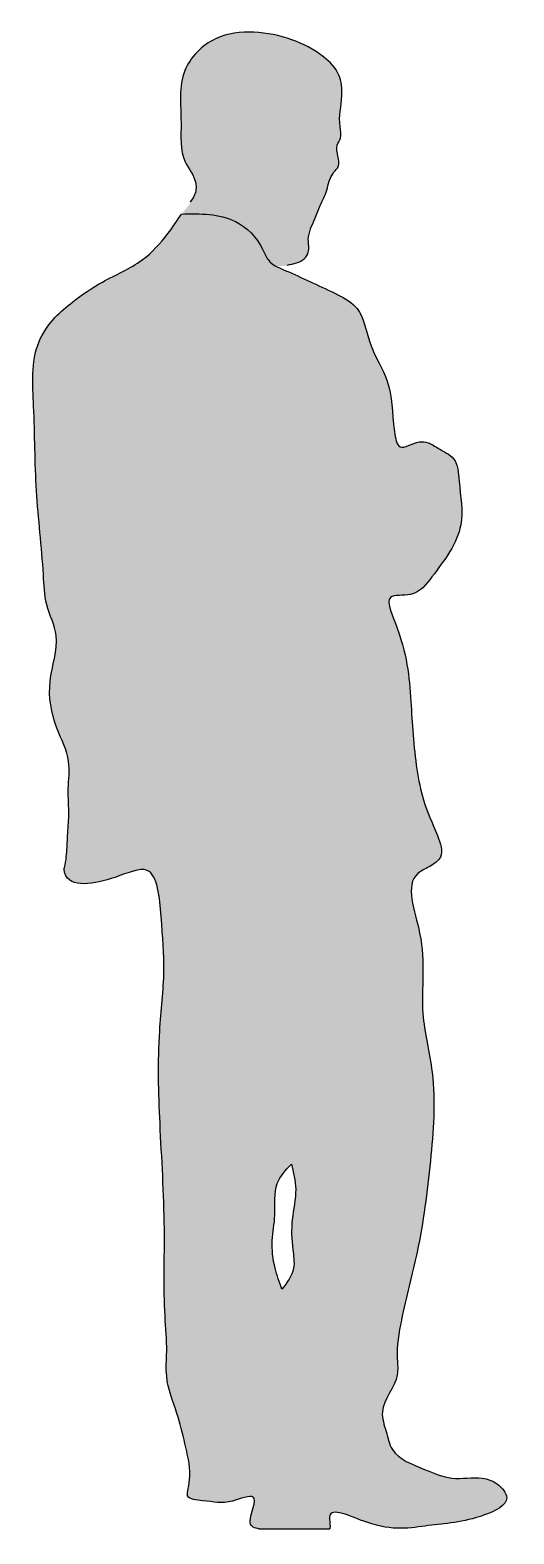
# Model space of a CAD drawing. Header units: inches. Extents: x -13.8 to 8.5, y -0.2 to 68.9.
import ezdxf

# ---------------------------------------------------------------- set-up
doc = ezdxf.new("R2010")
doc.units = ezdxf.units.IN
doc.header["$MEASUREMENT"] = 0
doc.layers.add('0_HUMAN', color=5, linetype='Continuous')

msp = doc.modelspace()

# ---------------------------------------------------------------- hatches: boundary and pattern name
at = {"layer": '0_HUMAN'}
h = msp.add_hatch(color=251, dxfattribs=at)
h.dxf.hatch_style = 1
h.set_gradient(color1=(91, 91, 91), tint=1)
edge = h.paths.add_edge_path(flags=16)
edge.add_spline(control_points=[(-2.199, 11.011), (-2.315, 11.329), (-2.577, 12.048), (-2.717, 13.222), (-2.44, 14.49), (-2.643, 15.833), (-2.028, 16.486), (-1.764, 16.766)], knot_values=[0, 0, 0, 0, 0.042417, 0.09565, 0.144317, 0.205497, 0.251529, 0.251529, 0.251529, 0.251529], degree=3, periodic=0)
edge.add_spline(control_points=[(-1.764, 16.766), (-1.67, 16.381), (-1.464, 15.537), (-1.792, 14.223), (-1.75, 13.022), (-1.55, 11.87), (-1.965, 11.32), (-2.199, 11.011)], knot_values=[0, 0, 0, 0, 0.048881, 0.107236, 0.164726, 0.200558, 0.2466, 0.2466, 0.2466, 0.2466], degree=3, periodic=0)
edge = h.paths.add_edge_path()
edge.add_line((0, 0), (-3.255, 0))
edge.add_spline(control_points=[(-3.255, 0), (-3.274, 0.003), (-3.541, 0.049), (-3.858, 0.304), (-3.079, 1.824), (-4.812, 1.068), (-5.476, 1.299), (-6.629, 1.335), (-6.482, 1.964), (-6.382, 2.727), (-6.659, 3.92), (-7.026, 5.413), (-7.592, 6.788), (-7.46, 8.316), (-7.672, 10.565), (-7.534, 14.071), (-7.83, 18.444), (-7.94, 22.363), (-7.542, 25.625), (-7.738, 27.817), (-7.962, 30.775), (-10.079, 29.761), (-12.025, 29.398), (-12.236, 30.314), (-12.146, 30.601), (-12.092, 31.126), (-12.064, 31.887), (-11.974, 32.887), (-12.075, 34.015), (-11.877, 35.413), (-12.717, 36.946), (-13.074, 38.94), (-12.299, 40.872), (-13.116, 42.425), (-13.189, 44.684), (-13.577, 47.722), (-13.56, 51.239), (-13.787, 54.105), (-12.743, 55.649), (-11.689, 56.519), (-10.358, 57.433), (-8.656, 58.131), (-7.535, 59.355), (-7.024, 60.127), (-6.824, 60.43)], knot_values=[42.905196, 42.905196, 42.905196, 42.905196, 42.931281, 43.275212, 43.858446, 44.313426, 45.004845, 45.369213, 45.53142, 45.844142, 46.585386, 47.30543, 48.194315, 48.765619, 49.586163, 51.599468, 54.043329, 56.17303, 57.563361, 58.822952, 59.935209, 60.69479, 61.860616, 61.93995, 62.053505, 62.304867, 62.737264, 63.200081, 63.814631, 64.446547, 65.264967, 66.360479, 67.421189, 68.167219, 68.862783, 70.809375, 72.763836, 74.243646, 74.925598, 75.475552, 76.302664, 77.353857, 78.203035, 78.751339, 78.751339, 78.751339, 78.751339], degree=3, periodic=0)
edge.add_spline(control_points=[(-6.824, 60.43), (-6.587, 60.692), (-6.221, 61.097), (-6.082, 62.046), (-6.94, 62.994), (-6.756, 64.834), (-7.06, 67), (-5.398, 68.664), (-3.484, 68.884), (-1.759, 68.522), (-0.405, 67.838), (0.514, 66.91), (0.615, 65.69), (0.361, 64.758), (0.578, 63.95), (0.151, 63.425), (0.604, 62.757), (0.14, 62.324), (-0.05, 61.959), (-0.136, 61.406), (-0.453, 60.865), (-0.7, 60.104), (-1.085, 59.415), (-0.9, 58.74), (-1.37, 58.051), (-1.984, 58.021), (-2.513, 58.056)], knot_values=[0.013177, 0.013177, 0.013177, 0.013177, 0.056408, 0.080131, 0.125537, 0.201209, 0.301176, 0.385809, 0.460355, 0.534341, 0.603309, 0.649167, 0.689094, 0.748819, 0.770591, 0.785596, 0.826263, 0.840144, 0.859352, 0.87745, 0.909112, 0.936381, 0.978235, 1.002707, 1.016545, 1.075688, 1.075688, 1.075688, 1.075688], degree=3, periodic=0)
edge.add_spline(control_points=[(-2.513, 58.056), (-2.321, 57.94), (-1.694, 57.704), (-0.773, 57.247), (0.311, 56.777), (1.547, 56.063), (1.733, 54.371), (2.907, 52.64), (2.844, 51.141), (3.138, 49.42), (3.954, 50.016), (4.574, 49.936), (5.065, 49.591), (5.882, 49.235), (5.949, 47.788), (6.304, 45.864), (5, 44.153), (3.971, 42.787), (2.415, 43.027), (3.544, 40.51), (3.722, 38.333), (3.876, 35.462), (4.293, 33.363), (4.841, 32.178), (5.311, 30.892), (4.6, 30.423), (3.321, 29.849), (4.584, 26.821), (4.03, 24.042), (4.946, 20.534), (4.653, 16.851), (4.179, 13.036), (3.345, 10.068), (3.041, 8.174), (3.218, 6.694), (2.187, 5.692), (2.604, 4.489), (2.859, 3.289), (4.264, 2.794), (5.61, 2.186), (6.815, 2.447), (7.731, 2.141), (8.471, 1.217), (6.508, 0.296), (4.425, 0.205), (2.452, -0.233), (-0.185, 1.167), (0.035, 0.158), (0, 0), (0, 0)], knot_values=[2.650955, 2.650955, 2.650955, 2.650955, 2.986894, 3.590953, 4.235775, 4.784974, 5.614967, 6.604871, 7.777641, 8.150806, 8.606925, 8.810579, 9.082782, 9.507185, 10.03907, 11.053286, 12.422732, 13.064758, 13.531568, 14.114051, 15.976736, 17.550344, 18.273789, 19.157944, 19.65789, 20.000536, 20.301777, 21.681985, 23.539476, 24.914152, 26.961753, 29.088567, 30.699093, 31.603429, 31.966958, 32.894342, 33.354532, 33.794074, 34.670124, 35.330918, 36.029976, 36.40941, 36.790669, 37.442055, 38.763349, 40.186584, 41.055689, 41.270667, 41.360589, 41.360589, 41.360589, 41.360589], degree=3, periodic=0)

# ---------------------------------------------------------------- linework, layer by layer
msp.add_line((-3.255, 0), (0, 0), dxfattribs=at)
for points in [[(-1.966, 58.084), (-1.161, 58.389), (-0.987, 58.672), (-0.987, 59.259), (-0.682, 60.216), (-0.443, 60.825), (-0.138, 61.521), (-0.03, 61.942), (0.189, 62.348), (0.39, 62.613), (0.341, 63.588), (0.493, 63.914), (0.472, 64.436), (0.557, 65.867), (0.421, 66.816), (-0.29, 67.656), (-1.748, 68.439), (-3.49, 68.787), (-5.253, 68.482), (-6.667, 67.025), (-6.842, 64.632), (-6.646, 62.826), (-6.167, 61.848), (-6.232, 61.282), (-6.428, 60.977)], [(-2.199, 11.011), (-2.514, 11.979), (-2.647, 13.249), (-2.526, 14.411), (-2.417, 15.875), (-1.764, 16.766)], [(-1.764, 16.766), (-1.569, 15.609), (-1.727, 14.217), (-1.703, 12.838), (-1.666, 11.979), (-2.199, 11.011)]]:
    msp.add_spline(points, degree=3, dxfattribs=at)
for points, knots in [([(-3.255, 0), (-3.274, 0.003), (-3.541, 0.049), (-3.858, 0.304), (-3.079, 1.824), (-4.812, 1.068), (-5.476, 1.299), (-6.629, 1.335), (-6.482, 1.964), (-6.382, 2.727), (-6.659, 3.92), (-7.026, 5.413), (-7.592, 6.788), (-7.46, 8.316), (-7.672, 10.565), (-7.534, 14.071), (-7.83, 18.444), (-7.94, 22.363), (-7.542, 25.625), (-7.738, 27.817), (-7.962, 30.775), (-10.079, 29.761), (-12.025, 29.398), (-12.236, 30.314), (-12.146, 30.601), (-12.092, 31.126), (-12.064, 31.887), (-11.974, 32.887), (-12.075, 34.015), (-11.877, 35.413), (-12.717, 36.946), (-13.074, 38.94), (-12.299, 40.872), (-13.116, 42.425), (-13.189, 44.684), (-13.577, 47.722), (-13.56, 51.239), (-13.787, 54.105), (-12.743, 55.649), (-11.689, 56.519), (-10.358, 57.433), (-8.656, 58.131), (-7.535, 59.355), (-7.024, 60.127), (-6.824, 60.43)], [42.905196, 42.905196, 42.905196, 42.905196, 42.931281, 43.275212, 43.858446, 44.313426, 45.004845, 45.369213, 45.53142, 45.844142, 46.585386, 47.30543, 48.194315, 48.765619, 49.586163, 51.599468, 54.043329, 56.17303, 57.563361, 58.822952, 59.935209, 60.69479, 61.860616, 61.93995, 62.053505, 62.304867, 62.737264, 63.200081, 63.814631, 64.446547, 65.264967, 66.360479, 67.421189, 68.167219, 68.862783, 70.809375, 72.763836, 74.243646, 74.925598, 75.475552, 76.302664, 77.353857, 78.203035, 78.751339, 78.751339, 78.751339, 78.751339]), ([(-6.824, 60.43), (-5.951, 60.444), (-4.457, 60.47), (-3.222, 59.224), (-2.811, 58.116), (-1.823, 57.769), (-0.773, 57.247), (0.311, 56.777), (1.547, 56.063), (1.733, 54.371), (2.907, 52.64), (2.844, 51.141), (3.138, 49.42), (3.954, 50.016), (4.574, 49.936), (5.065, 49.591), (5.882, 49.235), (5.949, 47.788), (6.304, 45.864), (5, 44.153), (3.971, 42.787), (2.415, 43.027), (3.544, 40.51), (3.722, 38.333), (3.876, 35.462), (4.293, 33.363), (4.841, 32.178), (5.311, 30.892), (4.6, 30.423), (3.321, 29.849), (4.584, 26.821), (4.03, 24.042), (4.946, 20.534), (4.653, 16.851), (4.179, 13.036), (3.345, 10.068), (3.041, 8.174), (3.218, 6.694), (2.187, 5.692), (2.604, 4.489), (2.859, 3.289), (4.264, 2.794), (5.61, 2.186), (6.815, 2.447), (7.731, 2.141), (8.471, 1.217), (6.508, 0.296), (4.425, 0.205), (2.452, -0.233), (-0.185, 1.167), (0.035, 0.158), (0, 0), (0, 0)], [0, 0, 0, 0, 1.258837, 2.156637, 2.427754, 2.986894, 3.590953, 4.235775, 4.784974, 5.614967, 6.604871, 7.777641, 8.150806, 8.606925, 8.810579, 9.082782, 9.507185, 10.03907, 11.053286, 12.422732, 13.064758, 13.531568, 14.114051, 15.976736, 17.550344, 18.273789, 19.157944, 19.65789, 20.000536, 20.301777, 21.681985, 23.539476, 24.914152, 26.961753, 29.088567, 30.699093, 31.603429, 31.966958, 32.894342, 33.354532, 33.794074, 34.670124, 35.330918, 36.029976, 36.40941, 36.790669, 37.442055, 38.763349, 40.186584, 41.055689, 41.270667, 41.360589, 41.360589, 41.360589, 41.360589])]:
    msp.add_open_spline(points, degree=3, knots=knots, dxfattribs=at)

doc.saveas('drawing.dxf')
